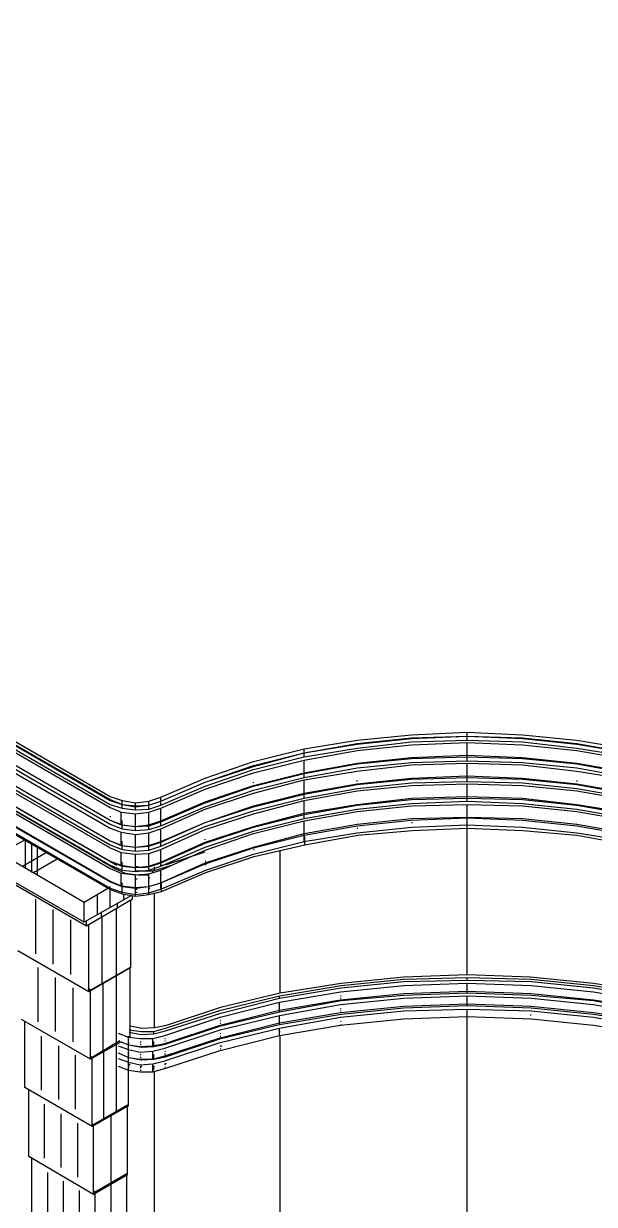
# Model space of a CAD drawing. Header units: inches. Extents: x 0.3 to 16.2, y 0.3 to 11.4.
# Drawn here: x 3.303 to 3.587, y 1.632 to 2.219 of the extents above; entities that cross this region are included whole.
import ezdxf

# ---------------------------------------------------------------- set-up
doc = ezdxf.new("R2010")
doc.units = ezdxf.units.IN
doc.header["$LTSCALE"] = 0.009843
doc.header["$MEASUREMENT"] = 0
doc.layers.add('GEOMETRY', color=7, linetype='Continuous')

msp = doc.modelspace()

# ---------------------------------------------------------------- linework, layer by layer
at = {"layer": 'GEOMETRY'}
for p, q in [((1.18976, 3.07992), (3.34567, 1.83504)), ((1.18976, 3.07992), (3.34567, 1.83504)), ((1.18661, 3.07598), (3.34567, 1.82953)), ((1.18661, 3.07598), (3.34567, 1.82953)), ((1.18976, 3.07795), (3.34567, 1.83346)), ((1.18976, 3.07795), (3.34567, 1.83307)), ((1.18976, 3.07795), (3.34567, 1.83307)), ((1.18976, 3.07598), (3.34567, 1.8311)), ((1.18661, 3.06969), (3.34567, 1.82323)), ((1.18976, 3.06772), (3.34567, 1.82323)), ((1.18976, 3.06772), (3.34567, 1.82323)), ((1.18976, 3.06772), (3.34567, 1.82323)), ((1.18661, 3.06575), (3.34567, 1.81929)), ((1.18661, 3.06575), (3.34567, 1.81929)), ((1.18976, 3.06575), (3.34567, 1.82126)), ((1.18661, 3.05945), (3.34567, 1.81299)), ((1.18661, 3.05551), (3.34567, 1.80945)), ((1.18661, 3.05551), (3.34567, 1.80945)), ((1.18976, 3.05787), (3.34567, 1.81299)), ((1.18976, 3.05787), (3.34567, 1.81299)), ((1.18976, 3.05787), (3.34567, 1.81299)), ((1.18976, 3.05591), (3.34567, 1.81102)), ((1.18661, 3.04921), (3.34567, 1.80276)), ((1.18661, 3.04567), (3.34567, 1.79921)), ((1.18661, 3.04567), (3.34567, 1.79921)), ((1.18976, 3.04764), (3.34567, 1.80276)), ((1.18976, 3.04764), (3.34567, 1.80276)), ((1.18976, 3.04764), (3.34567, 1.80276)), ((1.18976, 3.04567), (3.34567, 1.80079)), ((1.18661, 3.03937), (3.34567, 1.79291)), ((1.18976, 3.0374), (3.34567, 1.79252)), ((1.19213, 3.03307), (3.34567, 1.78937)), ((1.19724, 3.02913), (3.34606, 1.78858)), ((1.22402, 3.0252), (3.34803, 1.79921)), ((1.22402, 3.0252), (3.34803, 1.79921)), ((1.23622, 3.02087), (3.34882, 1.80079)), ((1.23622, 3.02087), (3.34882, 1.80079)), ((3.44213, 1.85866), (3.4685, 1.86299)), ((3.44213, 1.85866), (3.4685, 1.86299)), ((3.4685, 1.86299), (3.49567, 1.86575)), ((3.4685, 1.86299), (3.49567, 1.86575)), ((3.4685, 1.86142), (3.49567, 1.86417)), ((3.4685, 1.86102), (3.49567, 1.86378)), ((3.4685, 1.86102), (3.49567, 1.86378)), ((3.4685, 1.85906), (3.49567, 1.8622)), ((3.49567, 1.86575), (3.52323, 1.86693)), ((3.49567, 1.86575), (3.52323, 1.86693)), ((3.49567, 1.86417), (3.52323, 1.86496)), ((3.49567, 1.86378), (3.52323, 1.86496)), ((3.49567, 1.86378), (3.52323, 1.86496)), ((3.49567, 1.8622), (3.52323, 1.86299)), ((3.52323, 1.86693), (3.55079, 1.86575)), ((3.52323, 1.86693), (3.55079, 1.86575)), ((3.52323, 1.86496), (3.52323, 1.86693)), ((3.52323, 1.86496), (3.55079, 1.86417)), ((3.52323, 1.86496), (3.55079, 1.86378)), ((3.52323, 1.86496), (3.55079, 1.86378)), ((3.52323, 1.86299), (3.52323, 1.86496)), ((3.52323, 1.86299), (3.55079, 1.8622)), ((3.55079, 1.86575), (3.57795, 1.86299)), ((3.55079, 1.86575), (3.57795, 1.86299)), ((3.55079, 1.86417), (3.57795, 1.86142)), ((3.55079, 1.86378), (3.57795, 1.86102)), ((3.55079, 1.86378), (3.57795, 1.86102)), ((3.55079, 1.8622), (3.57795, 1.85906)), ((3.57795, 1.86299), (3.60433, 1.85866)), ((3.57795, 1.86299), (3.60433, 1.85866)), ((3.41693, 1.85236), (3.44213, 1.85866)), ((3.41693, 1.85236), (3.44213, 1.85866)), ((3.41693, 1.85039), (3.44213, 1.85669)), ((3.41693, 1.85), (3.44213, 1.85669)), ((3.41693, 1.85), (3.44213, 1.85669)), ((3.44213, 1.85669), (3.4685, 1.86142)), ((3.44213, 1.85669), (3.4685, 1.86102)), ((3.44213, 1.85669), (3.4685, 1.86102)), ((3.44213, 1.85472), (3.4685, 1.85906)), ((3.44213, 1.85669), (3.44213, 1.85866)), ((3.44213, 1.85315), (3.4685, 1.85787)), ((3.44213, 1.85315), (3.4685, 1.85787)), ((3.44213, 1.85472), (3.44213, 1.85669)), ((3.4685, 1.85787), (3.49567, 1.86063)), ((3.4685, 1.85787), (3.49567, 1.86063)), ((3.49567, 1.86063), (3.52323, 1.86181)), ((3.49567, 1.86063), (3.52323, 1.86181)), ((3.52323, 1.86181), (3.55079, 1.86063)), ((3.52323, 1.86181), (3.55079, 1.86063)), ((3.52323, 1.85551), (3.52323, 1.86181)), ((3.52323, 1.85472), (3.52323, 1.85669)), ((3.55079, 1.86063), (3.57795, 1.85787)), ((3.55079, 1.86063), (3.57795, 1.85787)), ((3.57795, 1.86142), (3.60433, 1.85669)), ((3.57795, 1.86102), (3.60433, 1.85669)), ((3.57795, 1.86102), (3.60433, 1.85669)), ((3.57795, 1.85906), (3.60433, 1.85472)), ((3.57795, 1.85787), (3.60472, 1.85315)), ((3.57795, 1.85787), (3.60472, 1.85315)), ((3.39291, 1.84409), (3.41693, 1.85236)), ((3.39291, 1.84409), (3.41693, 1.85236)), ((3.39291, 1.84213), (3.41693, 1.85039)), ((3.41693, 1.84843), (3.44213, 1.85472)), ((3.41693, 1.84685), (3.44213, 1.85315)), ((3.41693, 1.84685), (3.44213, 1.85315)), ((3.44213, 1.84685), (3.44213, 1.85315)), ((3.44213, 1.84685), (3.4685, 1.85157)), ((3.44213, 1.84646), (3.4685, 1.85118)), ((3.44213, 1.84646), (3.4685, 1.85118)), ((3.44213, 1.84646), (3.4685, 1.85118)), ((3.4685, 1.85157), (3.49567, 1.85433)), ((3.4685, 1.85118), (3.49567, 1.85394)), ((3.4685, 1.85118), (3.49567, 1.85394)), ((3.4685, 1.85118), (3.49567, 1.85394)), ((3.4685, 1.85276), (3.4685, 1.85276)), ((3.4685, 1.85276), (3.4685, 1.85276)), ((3.4685, 1.84921), (3.49567, 1.85197)), ((3.4685, 1.84764), (3.49567, 1.85079)), ((3.4685, 1.84764), (3.49567, 1.85079)), ((3.49567, 1.85433), (3.52323, 1.85551)), ((3.49567, 1.85394), (3.52323, 1.85472)), ((3.49567, 1.85394), (3.52323, 1.85472)), ((3.49567, 1.85394), (3.52323, 1.85472)), ((3.49567, 1.85197), (3.52323, 1.85276)), ((3.49567, 1.85079), (3.52323, 1.85157)), ((3.49567, 1.85079), (3.52323, 1.85157)), ((3.52323, 1.85551), (3.55079, 1.85433)), ((3.52323, 1.85472), (3.55079, 1.85394)), ((3.52323, 1.85472), (3.55079, 1.85394)), ((3.52323, 1.85472), (3.55079, 1.85394)), ((3.52323, 1.85276), (3.52323, 1.85472)), ((3.52323, 1.85276), (3.55079, 1.85197)), ((3.52323, 1.85157), (3.55079, 1.85079)), ((3.52323, 1.85157), (3.55079, 1.85079)), ((3.52323, 1.84528), (3.52323, 1.85157)), ((3.55079, 1.85433), (3.57795, 1.85157)), ((3.55079, 1.85394), (3.57795, 1.85118)), ((3.55079, 1.85394), (3.57795, 1.85118)), ((3.55079, 1.85394), (3.57795, 1.85118)), ((3.55079, 1.85197), (3.57795, 1.84921)), ((3.55079, 1.85079), (3.57795, 1.84764)), ((3.55079, 1.85079), (3.57795, 1.84764)), ((3.57795, 1.85276), (3.57795, 1.85276)), ((3.57795, 1.85276), (3.57795, 1.85276)), ((3.57795, 1.85157), (3.60472, 1.84685)), ((3.57795, 1.85118), (3.60433, 1.84646)), ((3.57795, 1.85118), (3.60433, 1.84646)), ((3.57795, 1.85118), (3.60433, 1.84646)), ((3.39291, 1.84213), (3.41693, 1.85)), ((3.39291, 1.84213), (3.41693, 1.85)), ((3.39291, 1.84016), (3.41693, 1.84843)), ((3.39291, 1.83858), (3.41693, 1.84685)), ((3.39291, 1.83858), (3.41693, 1.84685)), ((3.41693, 1.84055), (3.44213, 1.84685)), ((3.41693, 1.84016), (3.44213, 1.84646)), ((3.41693, 1.84016), (3.44213, 1.84646)), ((3.41693, 1.84016), (3.44213, 1.84646)), ((3.41693, 1.83819), (3.44213, 1.84449)), ((3.44213, 1.84449), (3.4685, 1.84921)), ((3.44213, 1.84843), (3.44213, 1.84843)), ((3.44213, 1.84843), (3.44213, 1.84843)), ((3.44213, 1.84646), (3.44213, 1.84843)), ((3.44213, 1.84331), (3.4685, 1.84764)), ((3.44213, 1.84331), (3.4685, 1.84764)), ((3.44213, 1.84449), (3.44213, 1.84646)), ((3.49567, 1.84409), (3.52323, 1.84528)), ((3.49567, 1.8437), (3.52323, 1.84449)), ((3.49567, 1.8437), (3.52323, 1.84449)), ((3.49567, 1.8437), (3.52323, 1.84449)), ((3.52323, 1.84449), (3.52323, 1.84646)), ((3.52323, 1.84528), (3.55079, 1.84409)), ((3.52323, 1.84449), (3.55079, 1.8437)), ((3.52323, 1.84449), (3.55079, 1.8437)), ((3.52323, 1.84449), (3.55079, 1.8437)), ((3.52323, 1.84252), (3.52323, 1.84449)), ((3.57795, 1.84921), (3.60433, 1.84449)), ((3.57795, 1.84764), (3.60472, 1.84331)), ((3.57795, 1.84764), (3.60472, 1.84331)), ((3.37087, 1.83465), (3.39291, 1.84409)), ((3.37087, 1.83465), (3.39291, 1.84409)), ((3.37087, 1.83268), (3.39291, 1.84213)), ((3.37087, 1.83268), (3.39291, 1.84213)), ((3.37087, 1.83268), (3.39291, 1.84213)), ((3.37087, 1.83071), (3.39291, 1.84016)), ((3.37087, 1.82913), (3.39291, 1.83858)), ((3.37087, 1.82913), (3.39291, 1.83858)), ((3.39291, 1.83228), (3.41693, 1.84055)), ((3.39291, 1.83189), (3.41693, 1.84016)), ((3.39291, 1.83189), (3.41693, 1.84016)), ((3.39291, 1.83189), (3.41693, 1.84016)), ((3.41693, 1.83661), (3.44213, 1.84331)), ((3.41693, 1.83661), (3.44213, 1.84331)), ((3.41693, 1.84173), (3.41693, 1.84213)), ((3.41693, 1.84173), (3.41693, 1.84213)), ((3.44213, 1.83661), (3.44213, 1.84331)), ((3.44213, 1.83661), (3.4685, 1.84134)), ((3.44213, 1.83622), (3.4685, 1.84094)), ((3.44213, 1.83622), (3.4685, 1.84094)), ((3.44213, 1.83622), (3.4685, 1.84094)), ((3.44213, 1.83425), (3.4685, 1.83898)), ((3.4685, 1.84134), (3.49567, 1.84409)), ((3.4685, 1.84094), (3.49567, 1.8437)), ((3.4685, 1.84094), (3.49567, 1.8437)), ((3.4685, 1.84094), (3.49567, 1.8437)), ((3.4685, 1.84252), (3.4685, 1.84291)), ((3.4685, 1.84252), (3.4685, 1.84291)), ((3.4685, 1.83898), (3.49567, 1.84173)), ((3.4685, 1.8378), (3.49567, 1.84055)), ((3.4685, 1.8378), (3.49567, 1.84055)), ((3.49567, 1.84173), (3.52323, 1.84252)), ((3.49567, 1.84055), (3.52323, 1.84134)), ((3.49567, 1.84055), (3.52323, 1.84134)), ((3.52323, 1.84252), (3.55079, 1.84173)), ((3.52323, 1.84134), (3.55079, 1.84055)), ((3.52323, 1.84134), (3.55079, 1.84055)), ((3.52323, 1.83504), (3.52323, 1.84134)), ((3.55079, 1.84409), (3.57795, 1.84134)), ((3.55079, 1.8437), (3.57795, 1.84094)), ((3.55079, 1.8437), (3.57795, 1.84094)), ((3.55079, 1.8437), (3.57795, 1.84094)), ((3.55079, 1.84173), (3.57795, 1.83898)), ((3.55079, 1.84055), (3.57795, 1.8378)), ((3.55079, 1.84055), (3.57795, 1.8378)), ((3.57795, 1.84291), (3.57795, 1.84252)), ((3.57795, 1.84291), (3.57795, 1.84252)), ((3.57795, 1.84134), (3.60472, 1.83661)), ((3.57795, 1.84094), (3.60433, 1.83622)), ((3.57795, 1.84094), (3.60433, 1.83622)), ((3.57795, 1.84094), (3.60433, 1.83622)), ((3.57795, 1.83898), (3.60433, 1.83425)), ((3.34567, 1.83504), (3.35157, 1.83307)), ((3.34567, 1.83504), (3.35157, 1.83307)), ((3.34567, 1.83346), (3.35157, 1.8311)), ((3.34567, 1.83307), (3.35157, 1.8311)), ((3.34567, 1.83307), (3.35157, 1.8311)), ((3.35157, 1.8311), (3.35157, 1.83307)), ((3.35157, 1.83307), (3.35827, 1.83189)), ((3.35157, 1.83307), (3.35827, 1.83189)), ((3.36496, 1.83268), (3.37087, 1.83465)), ((3.36496, 1.83268), (3.37087, 1.83465)), ((3.37087, 1.83268), (3.37087, 1.83465)), ((3.39291, 1.82992), (3.41693, 1.83819)), ((3.39291, 1.82874), (3.41693, 1.83661)), ((3.39291, 1.82874), (3.41693, 1.83661)), ((3.39291, 1.83386), (3.39291, 1.83386)), ((3.39291, 1.83386), (3.39291, 1.83386)), ((3.41693, 1.83031), (3.44213, 1.83661)), ((3.41693, 1.82992), (3.44213, 1.83622)), ((3.41693, 1.82992), (3.44213, 1.83622)), ((3.41693, 1.82992), (3.44213, 1.83622)), ((3.41693, 1.82795), (3.44213, 1.83425)), ((3.41693, 1.82638), (3.44213, 1.83307)), ((3.41693, 1.82638), (3.44213, 1.83307)), ((3.44213, 1.83819), (3.44213, 1.83819)), ((3.44213, 1.83819), (3.44213, 1.83819)), ((3.44213, 1.83622), (3.44213, 1.83819)), ((3.44213, 1.83307), (3.4685, 1.8378)), ((3.44213, 1.83307), (3.4685, 1.8378)), ((3.44213, 1.83425), (3.44213, 1.83622)), ((3.44213, 1.82677), (3.44213, 1.83307)), ((3.4685, 1.8311), (3.49567, 1.83425)), ((3.4685, 1.83071), (3.49567, 1.83346)), ((3.4685, 1.83071), (3.49567, 1.83346)), ((3.4685, 1.83071), (3.49567, 1.83346)), ((3.49567, 1.83425), (3.52323, 1.83504)), ((3.49567, 1.83346), (3.52323, 1.83425)), ((3.49567, 1.83346), (3.52323, 1.83425)), ((3.49567, 1.83346), (3.52323, 1.83425)), ((3.52323, 1.83425), (3.52323, 1.83622)), ((3.52323, 1.83504), (3.55079, 1.83425)), ((3.52323, 1.83425), (3.55079, 1.83346)), ((3.52323, 1.83425), (3.55079, 1.83346)), ((3.52323, 1.83425), (3.55079, 1.83346)), ((3.52323, 1.83268), (3.52323, 1.83425)), ((3.55079, 1.83425), (3.57795, 1.8311)), ((3.55079, 1.83346), (3.57795, 1.83071)), ((3.55079, 1.83346), (3.57795, 1.83071)), ((3.55079, 1.83346), (3.57795, 1.83071)), ((3.57795, 1.8378), (3.60472, 1.83307)), ((3.57795, 1.8378), (3.60472, 1.83307)), ((3.34567, 1.8311), (3.35157, 1.82913)), ((3.34567, 1.82953), (3.35118, 1.82717)), ((3.34567, 1.82953), (3.35118, 1.82717)), ((3.35118, 1.82087), (3.35118, 1.82717)), ((3.35118, 1.82717), (3.35827, 1.82638)), ((3.35118, 1.82717), (3.35827, 1.82638)), ((3.35157, 1.8311), (3.35827, 1.83031)), ((3.35157, 1.82913), (3.35157, 1.8311)), ((3.35157, 1.8311), (3.35827, 1.82992)), ((3.35157, 1.8311), (3.35827, 1.82992)), ((3.35157, 1.82913), (3.35827, 1.82835)), ((3.35827, 1.83189), (3.36496, 1.83268)), ((3.35827, 1.83189), (3.36496, 1.83268)), ((3.35827, 1.83031), (3.35827, 1.83189)), ((3.35827, 1.83031), (3.36496, 1.83071)), ((3.35827, 1.82992), (3.36496, 1.83071)), ((3.35827, 1.82992), (3.36496, 1.83071)), ((3.35827, 1.82835), (3.35827, 1.82992)), ((3.35827, 1.82835), (3.36496, 1.82874)), ((3.35827, 1.82638), (3.36496, 1.82717)), ((3.35827, 1.82638), (3.36496, 1.82717)), ((3.36496, 1.83071), (3.36496, 1.83268)), ((3.36496, 1.83071), (3.37087, 1.83268)), ((3.36496, 1.83071), (3.37087, 1.83268)), ((3.36496, 1.83071), (3.37087, 1.83268)), ((3.36496, 1.82874), (3.36496, 1.83071)), ((3.36496, 1.82874), (3.37087, 1.83071)), ((3.36496, 1.82717), (3.37087, 1.82913)), ((3.36496, 1.82717), (3.37087, 1.82913)), ((3.36496, 1.82087), (3.36496, 1.82717)), ((3.37087, 1.83071), (3.37087, 1.83268)), ((3.37087, 1.82283), (3.39291, 1.83228)), ((3.37087, 1.82244), (3.39291, 1.83189)), ((3.37087, 1.82244), (3.39291, 1.83189)), ((3.37087, 1.82244), (3.39291, 1.83189)), ((3.37087, 1.82047), (3.39291, 1.82992)), ((3.37087, 1.82283), (3.37087, 1.82913)), ((3.37087, 1.8189), (3.39291, 1.82874)), ((3.37087, 1.8189), (3.39291, 1.82874)), ((3.39291, 1.82205), (3.41693, 1.83031)), ((3.39291, 1.82205), (3.41693, 1.82992)), ((3.39291, 1.82205), (3.41693, 1.82992)), ((3.39291, 1.82205), (3.41693, 1.82992)), ((3.39291, 1.82008), (3.41693, 1.82795)), ((3.41693, 1.83189), (3.41693, 1.83189)), ((3.41693, 1.83189), (3.41693, 1.83189)), ((3.44213, 1.82677), (3.4685, 1.8311)), ((3.44213, 1.82598), (3.4685, 1.83071)), ((3.44213, 1.82598), (3.4685, 1.83071)), ((3.44213, 1.82598), (3.4685, 1.83071)), ((3.44213, 1.82402), (3.4685, 1.82874)), ((3.44213, 1.82795), (3.44213, 1.82795)), ((3.44213, 1.82795), (3.44213, 1.82795)), ((3.44213, 1.82598), (3.44213, 1.82795)), ((3.44213, 1.82283), (3.4685, 1.82756)), ((3.44213, 1.82283), (3.4685, 1.82756)), ((3.4685, 1.83268), (3.4685, 1.83268)), ((3.4685, 1.83268), (3.4685, 1.83268)), ((3.4685, 1.82874), (3.49567, 1.8315)), ((3.4685, 1.82756), (3.49567, 1.83031)), ((3.4685, 1.82756), (3.49567, 1.83031)), ((3.49567, 1.8315), (3.52323, 1.83268)), ((3.49567, 1.83031), (3.52323, 1.8311)), ((3.49567, 1.83031), (3.52323, 1.8311)), ((3.52323, 1.83268), (3.55079, 1.8315)), ((3.52323, 1.8311), (3.55079, 1.83031)), ((3.52323, 1.8311), (3.55079, 1.83031)), ((3.52323, 1.8248), (3.52323, 1.8311)), ((3.55079, 1.8315), (3.57795, 1.82874)), ((3.55079, 1.83031), (3.57795, 1.82756)), ((3.55079, 1.83031), (3.57795, 1.82756)), ((3.57795, 1.83268), (3.57795, 1.83268)), ((3.57795, 1.83268), (3.57795, 1.83268)), ((3.57795, 1.8311), (3.60472, 1.82677)), ((3.57795, 1.83071), (3.60433, 1.82598)), ((3.57795, 1.83071), (3.60433, 1.82598)), ((3.57795, 1.83071), (3.60433, 1.82598)), ((3.57795, 1.82874), (3.60433, 1.82402)), ((3.57795, 1.82756), (3.60472, 1.82283)), ((3.57795, 1.82756), (3.60472, 1.82283)), ((3.34567, 1.8252), (3.34567, 1.8248)), ((3.34567, 1.8252), (3.34567, 1.8248)), ((3.34567, 1.82323), (3.35118, 1.82087)), ((3.34567, 1.82323), (3.35157, 1.82087)), ((3.34567, 1.82323), (3.35157, 1.82087)), ((3.34567, 1.82323), (3.35157, 1.82087)), ((3.34567, 1.82126), (3.35157, 1.8189)), ((3.35118, 1.82283), (3.35157, 1.82283)), ((3.35118, 1.82283), (3.35157, 1.82283)), ((3.35157, 1.82087), (3.35157, 1.82283)), ((3.35827, 1.82008), (3.35827, 1.82638)), ((3.35827, 1.82008), (3.35827, 1.82165)), ((3.36496, 1.82087), (3.37087, 1.82283)), ((3.36496, 1.82047), (3.36496, 1.82244)), ((3.36496, 1.82047), (3.37087, 1.82244)), ((3.36496, 1.82047), (3.37087, 1.82244)), ((3.36496, 1.82047), (3.37087, 1.82244)), ((3.37087, 1.82244), (3.37087, 1.82441)), ((3.37087, 1.82047), (3.37087, 1.82244)), ((3.37087, 1.8126), (3.39291, 1.82205)), ((3.37087, 1.8122), (3.39291, 1.82205)), ((3.37087, 1.8122), (3.39291, 1.82205)), ((3.37087, 1.8122), (3.39291, 1.82205)), ((3.39291, 1.8185), (3.41693, 1.82638)), ((3.39291, 1.8185), (3.41693, 1.82638)), ((3.39291, 1.82362), (3.39291, 1.82362)), ((3.39291, 1.82362), (3.39291, 1.82362)), ((3.41693, 1.82008), (3.44213, 1.82677)), ((3.41693, 1.81969), (3.44213, 1.82598)), ((3.41693, 1.81969), (3.44213, 1.82598)), ((3.41693, 1.81969), (3.44213, 1.82598)), ((3.41693, 1.81772), (3.44213, 1.82402)), ((3.41693, 1.81654), (3.44213, 1.82283)), ((3.41693, 1.81654), (3.44213, 1.82283)), ((3.41693, 1.82165), (3.41693, 1.82165)), ((3.41693, 1.82165), (3.41693, 1.82165)), ((3.44213, 1.82402), (3.44213, 1.82598)), ((3.44213, 1.81654), (3.44213, 1.82283)), ((3.44213, 1.81654), (3.4685, 1.82126)), ((3.4685, 1.82126), (3.49567, 1.82402)), ((3.4685, 1.82047), (3.49567, 1.82323)), ((3.4685, 1.82244), (3.4685, 1.82244)), ((3.4685, 1.82244), (3.4685, 1.82244)), ((3.4685, 1.82165), (3.4685, 1.82165)), ((3.4685, 1.82165), (3.4685, 1.82165)), ((3.49567, 1.82402), (3.52323, 1.8248)), ((3.49567, 1.82323), (3.52323, 1.82441)), ((3.49567, 1.82205), (3.49606, 1.82205)), ((3.49567, 1.82205), (3.49606, 1.82205)), ((3.52323, 1.82559), (3.52323, 1.82638)), ((3.52323, 1.82441), (3.52323, 1.82598)), ((3.52323, 1.82559), (3.52323, 1.82598)), ((3.52323, 1.82087), (3.52323, 1.8252)), ((3.52323, 1.8248), (3.55079, 1.82402)), ((3.52323, 1.82441), (3.55079, 1.82323)), ((3.52323, 1.81929), (3.52323, 1.82283)), ((3.55079, 1.82402), (3.57795, 1.82126)), ((3.55079, 1.82323), (3.57795, 1.82047)), ((3.55079, 1.82205), (3.55079, 1.82205)), ((3.55079, 1.82205), (3.55079, 1.82205)), ((3.57795, 1.82244), (3.57795, 1.82244)), ((3.57795, 1.82244), (3.57795, 1.82244)), ((3.57795, 1.82165), (3.57795, 1.82165)), ((3.57795, 1.82165), (3.57795, 1.82165)), ((3.57795, 1.82126), (3.60472, 1.81654)), ((3.34567, 1.81929), (3.35118, 1.81732)), ((3.34567, 1.81929), (3.35118, 1.81732)), ((3.35118, 1.82087), (3.35827, 1.82008)), ((3.35118, 1.81063), (3.35118, 1.81732)), ((3.35118, 1.81732), (3.35827, 1.81614)), ((3.35118, 1.81732), (3.35827, 1.81614)), ((3.35157, 1.82087), (3.35827, 1.82008)), ((3.35157, 1.8189), (3.35157, 1.82087)), ((3.35157, 1.82087), (3.35827, 1.82008)), ((3.35157, 1.82087), (3.35827, 1.82008)), ((3.35157, 1.8189), (3.35827, 1.81811)), ((3.35827, 1.82008), (3.36496, 1.82087)), ((3.35827, 1.82008), (3.36496, 1.82047)), ((3.35827, 1.82008), (3.36496, 1.82047)), ((3.35827, 1.82008), (3.36496, 1.82047)), ((3.35827, 1.81811), (3.35827, 1.82008)), ((3.35827, 1.81811), (3.36496, 1.8185)), ((3.35827, 1.81614), (3.36496, 1.81693)), ((3.35827, 1.81614), (3.36496, 1.81693)), ((3.35827, 1.80984), (3.35827, 1.81614)), ((3.36496, 1.8185), (3.36496, 1.82047)), ((3.36496, 1.8185), (3.37087, 1.82047)), ((3.36496, 1.81693), (3.37087, 1.8189)), ((3.36496, 1.81693), (3.37087, 1.8189)), ((3.36496, 1.81063), (3.36496, 1.81693)), ((3.37087, 1.81024), (3.39291, 1.82008)), ((3.37087, 1.8126), (3.37087, 1.8189)), ((3.37087, 1.80866), (3.39291, 1.8185)), ((3.37087, 1.80866), (3.39291, 1.8185)), ((3.39291, 1.8122), (3.41693, 1.82008)), ((3.39291, 1.81181), (3.41693, 1.81969)), ((3.39291, 1.81181), (3.41693, 1.81969)), ((3.39291, 1.81181), (3.41693, 1.81969)), ((3.39291, 1.80984), (3.41693, 1.81772)), ((3.39291, 1.80827), (3.41693, 1.81654)), ((3.39291, 1.80827), (3.41693, 1.81654)), ((3.41693, 1.80984), (3.44213, 1.81654)), ((3.41693, 1.80945), (3.44213, 1.81575)), ((3.44213, 1.81575), (3.4685, 1.82047)), ((3.44213, 1.81772), (3.44213, 1.81772)), ((3.44213, 1.81772), (3.44213, 1.81772)), ((3.44213, 1.81575), (3.44213, 1.81772)), ((3.44213, 1.81693), (3.44213, 1.81693)), ((3.44213, 1.8126), (3.4685, 1.81693)), ((3.44213, 1.81693), (3.44213, 1.81693)), ((3.44213, 1.8126), (3.44213, 1.81693)), ((3.44252, 1.81102), (3.4689, 1.81575)), ((3.4685, 1.81693), (3.49567, 1.81969)), ((3.4685, 1.81929), (3.4689, 1.81929)), ((3.4685, 1.81929), (3.4689, 1.81929)), ((3.4689, 1.81575), (3.49606, 1.81811)), ((3.49567, 1.81969), (3.52323, 1.82087)), ((3.49606, 1.81811), (3.52323, 1.81929)), ((3.52323, 1.82087), (3.55079, 1.81969)), ((3.52323, 1.74646), (3.52323, 1.82008)), ((3.52323, 1.81929), (3.55079, 1.81811)), ((3.55079, 1.81969), (3.57795, 1.81693)), ((3.55079, 1.81811), (3.57795, 1.81575)), ((3.57795, 1.82047), (3.60433, 1.81575)), ((3.57795, 1.81929), (3.57795, 1.81929)), ((3.57795, 1.81929), (3.57795, 1.81929)), ((3.57795, 1.81693), (3.60433, 1.8126)), ((3.57795, 1.81575), (3.60394, 1.81102)), ((3.29094, 1.80669), (3.30315, 1.81339)), ((3.30354, 1.79921), (3.30354, 1.81378)), ((3.30669, 1.79724), (3.30669, 1.81142)), ((3.30945, 1.79567), (3.30945, 1.80984)), ((3.30945, 1.79567), (3.30945, 1.80984)), ((3.34567, 1.81496), (3.34567, 1.81496)), ((3.34567, 1.81496), (3.34567, 1.81496)), ((3.34567, 1.81299), (3.35118, 1.81063)), ((3.34567, 1.81299), (3.35157, 1.81063)), ((3.34567, 1.81299), (3.35157, 1.81063)), ((3.34567, 1.81299), (3.35157, 1.81063)), ((3.34567, 1.81102), (3.35157, 1.80866)), ((3.34567, 1.80945), (3.35118, 1.80709)), ((3.34567, 1.80945), (3.35118, 1.80709)), ((3.35118, 1.8126), (3.35157, 1.8126)), ((3.35118, 1.8126), (3.35157, 1.8126)), ((3.35118, 1.81063), (3.35827, 1.80984)), ((3.35157, 1.81063), (3.35157, 1.8126)), ((3.35157, 1.81063), (3.35827, 1.80984)), ((3.35157, 1.80866), (3.35157, 1.81063)), ((3.35157, 1.81063), (3.35827, 1.80984)), ((3.35157, 1.81063), (3.35827, 1.80984)), ((3.35827, 1.80984), (3.35827, 1.81181)), ((3.35827, 1.80984), (3.36496, 1.81063)), ((3.35827, 1.80984), (3.36496, 1.81024)), ((3.35827, 1.80984), (3.36496, 1.81024)), ((3.35827, 1.80984), (3.36496, 1.81024)), ((3.35827, 1.80787), (3.35827, 1.80984)), ((3.36496, 1.81063), (3.37087, 1.8126)), ((3.36496, 1.81024), (3.36496, 1.8122)), ((3.36496, 1.81024), (3.37087, 1.8122)), ((3.36496, 1.81024), (3.37087, 1.8122)), ((3.36496, 1.81024), (3.37087, 1.8122)), ((3.36496, 1.80827), (3.36496, 1.81024)), ((3.36496, 1.80827), (3.37087, 1.81024)), ((3.37087, 1.8122), (3.37087, 1.81417)), ((3.37087, 1.80236), (3.39291, 1.8122)), ((3.37087, 1.81024), (3.37087, 1.8122)), ((3.37087, 1.80197), (3.39291, 1.81181)), ((3.37087, 1.80197), (3.39291, 1.81181)), ((3.37087, 1.80197), (3.39291, 1.81181)), ((3.37087, 1.80039), (3.39291, 1.80984)), ((3.39291, 1.81339), (3.39291, 1.81378)), ((3.39291, 1.81339), (3.39291, 1.81378)), ((3.39291, 1.80197), (3.41693, 1.80984)), ((3.39291, 1.80157), (3.41693, 1.80945)), ((3.41693, 1.8063), (3.44213, 1.8126)), ((3.41693, 1.81142), (3.41693, 1.81142)), ((3.41693, 1.81142), (3.41693, 1.81142)), ((3.41693, 1.81063), (3.41693, 1.81063)), ((3.41693, 1.81063), (3.41693, 1.81063)), ((3.41732, 1.80512), (3.44252, 1.81102)), ((3.44213, 1.81496), (3.44252, 1.81496)), ((3.44213, 1.81496), (3.44252, 1.81496)), ((3.44252, 1.81102), (3.44252, 1.81496)), ((3.33268, 1.78228), (3.29094, 1.80669)), ((3.33268, 1.78228), (3.29094, 1.80669)), ((3.30197, 1.80039), (3.31378, 1.80709)), ((3.30748, 1.79724), (3.31929, 1.80394)), ((3.34567, 1.80472), (3.34567, 1.80472)), ((3.34567, 1.80472), (3.34567, 1.80472)), ((3.35118, 1.80079), (3.35118, 1.80709)), ((3.35118, 1.80709), (3.35827, 1.8063)), ((3.35118, 1.80709), (3.35827, 1.8063)), ((3.35157, 1.80866), (3.35827, 1.80787)), ((3.35827, 1.80787), (3.36496, 1.80827)), ((3.35827, 1.8063), (3.36496, 1.80669)), ((3.35827, 1.8063), (3.36496, 1.80669)), ((3.35827, 1.79961), (3.35827, 1.8063)), ((3.36496, 1.80669), (3.37087, 1.80866)), ((3.36496, 1.80669), (3.37087, 1.80866)), ((3.36496, 1.80039), (3.36496, 1.80669)), ((3.37087, 1.80236), (3.37087, 1.80866)), ((3.37087, 1.79843), (3.39291, 1.80827)), ((3.37087, 1.79843), (3.39291, 1.80827)), ((3.37087, 1.80197), (3.37087, 1.80394)), ((3.37362, 1.80118), (3.39291, 1.80748)), ((3.37362, 1.80118), (3.39291, 1.80748)), ((3.39291, 1.80354), (3.39291, 1.80354)), ((3.39291, 1.80354), (3.39291, 1.80354)), ((3.39331, 1.79843), (3.41693, 1.8063)), ((3.39331, 1.79724), (3.41732, 1.80512)), ((3.41693, 1.80866), (3.41732, 1.80866)), ((3.41693, 1.80866), (3.41732, 1.80866)), ((3.43031, 1.7374), (3.43031, 1.80827)), ((3.34567, 1.80276), (3.35118, 1.80079)), ((3.34567, 1.80276), (3.35157, 1.80039)), ((3.34567, 1.80276), (3.35157, 1.80039)), ((3.34567, 1.80276), (3.35157, 1.80039)), ((3.34567, 1.80079), (3.35157, 1.79843)), ((3.34567, 1.79921), (3.35118, 1.79685)), ((3.34567, 1.79921), (3.35118, 1.79685)), ((3.34803, 1.79921), (3.35315, 1.79685)), ((3.34803, 1.79921), (3.35315, 1.79685)), ((3.35118, 1.80236), (3.35157, 1.80236)), ((3.35118, 1.80236), (3.35157, 1.80236)), ((3.35118, 1.80079), (3.35827, 1.79961)), ((3.35157, 1.80039), (3.35157, 1.80236)), ((3.35157, 1.80039), (3.35827, 1.79961)), ((3.35157, 1.79843), (3.35157, 1.80039)), ((3.35157, 1.80039), (3.35827, 1.79961)), ((3.35157, 1.80039), (3.35827, 1.79961)), ((3.35157, 1.79843), (3.35827, 1.79764)), ((3.35827, 1.79961), (3.35827, 1.80157)), ((3.35827, 1.79961), (3.36496, 1.80039)), ((3.35827, 1.80039), (3.36142, 1.79961)), ((3.35827, 1.80039), (3.36142, 1.79961)), ((3.35827, 1.79961), (3.36496, 1.8)), ((3.35827, 1.79961), (3.36496, 1.8)), ((3.35827, 1.79961), (3.36496, 1.8)), ((3.35827, 1.79764), (3.35827, 1.79961)), ((3.35827, 1.79764), (3.36496, 1.79843)), ((3.35827, 1.79803), (3.36024, 1.79803)), ((3.35827, 1.79803), (3.36024, 1.79803)), ((3.35827, 1.79803), (3.35906, 1.79764)), ((3.36024, 1.79803), (3.36693, 1.79803)), ((3.36024, 1.79803), (3.36693, 1.79803)), ((3.36142, 1.79961), (3.36496, 1.8)), ((3.36142, 1.79961), (3.36496, 1.8)), ((3.36496, 1.80039), (3.37087, 1.80236)), ((3.36496, 1.8), (3.36496, 1.80197)), ((3.36496, 1.8), (3.37087, 1.80197)), ((3.36496, 1.8), (3.37087, 1.80197)), ((3.36496, 1.8), (3.37087, 1.80197)), ((3.36496, 1.79843), (3.37087, 1.80039)), ((3.36496, 1.79843), (3.36496, 1.8)), ((3.36496, 1.79646), (3.37087, 1.79843)), ((3.36496, 1.79646), (3.37087, 1.79843)), ((3.36693, 1.79803), (3.37244, 1.79961)), ((3.36693, 1.79803), (3.37244, 1.79961)), ((3.36693, 1.79724), (3.36693, 1.79803)), ((3.36772, 1.79843), (3.36772, 1.8)), ((3.37087, 1.79213), (3.39291, 1.80197)), ((3.37087, 1.80039), (3.37087, 1.80197)), ((3.37087, 1.79213), (3.39291, 1.80157)), ((3.37087, 1.80079), (3.37362, 1.80118)), ((3.37087, 1.80079), (3.37362, 1.80118)), ((3.37087, 1.78898), (3.39331, 1.79843)), ((3.37087, 1.79213), (3.37087, 1.79843)), ((3.37244, 1.79961), (3.37638, 1.80079)), ((3.37244, 1.79961), (3.37638, 1.80079)), ((3.39291, 1.80276), (3.39331, 1.80276)), ((3.39291, 1.80276), (3.39331, 1.80276)), ((3.39331, 1.80079), (3.39331, 1.80118)), ((3.39331, 1.80079), (3.39331, 1.80118)), ((3.33268, 1.77244), (3.29094, 1.79646)), ((3.33386, 1.77047), (3.29646, 1.79213)), ((3.34567, 1.79449), (3.34567, 1.79449)), ((3.34567, 1.79449), (3.34567, 1.79449)), ((3.34567, 1.79409), (3.34567, 1.79409)), ((3.34567, 1.79409), (3.34567, 1.79409)), ((3.34567, 1.79291), (3.35118, 1.79055)), ((3.34567, 1.79252), (3.35157, 1.79016)), ((3.34567, 1.79252), (3.34606, 1.79252)), ((3.34567, 1.79252), (3.34606, 1.79252)), ((3.35118, 1.79055), (3.35118, 1.79685)), ((3.35118, 1.79685), (3.35827, 1.79606)), ((3.35118, 1.79685), (3.35827, 1.79606)), ((3.35118, 1.79213), (3.35157, 1.79213)), ((3.35118, 1.79213), (3.35157, 1.79213)), ((3.35157, 1.79016), (3.35157, 1.79213)), ((3.35157, 1.79173), (3.35157, 1.79173)), ((3.35157, 1.7874), (3.35157, 1.79173)), ((3.35157, 1.79173), (3.35157, 1.79173)), ((3.35315, 1.79646), (3.35315, 1.79685)), ((3.35315, 1.79685), (3.35945, 1.79606)), ((3.35315, 1.79685), (3.35945, 1.79606)), ((3.35827, 1.79606), (3.36496, 1.79646)), ((3.35827, 1.79606), (3.36496, 1.79646)), ((3.35827, 1.78976), (3.35827, 1.79606)), ((3.35827, 1.79409), (3.35906, 1.79409)), ((3.35827, 1.79409), (3.35906, 1.79409)), ((3.35945, 1.79606), (3.36496, 1.79606)), ((3.35945, 1.79606), (3.36496, 1.79606)), ((3.36496, 1.79016), (3.36496, 1.79646)), ((3.36496, 1.79449), (3.36535, 1.79449)), ((3.36496, 1.79449), (3.36535, 1.79449)), ((3.36496, 1.79016), (3.37087, 1.79213)), ((3.36496, 1.79016), (3.37087, 1.79213)), ((3.36496, 1.79016), (3.36496, 1.79173)), ((3.37087, 1.79606), (3.37126, 1.79606)), ((3.37087, 1.79606), (3.37126, 1.79606)), ((3.37087, 1.79213), (3.37087, 1.7937)), ((3.37087, 1.78898), (3.37087, 1.79331)), ((3.37126, 1.7878), (3.39331, 1.79724)), ((3.37126, 1.7878), (3.37126, 1.79173)), ((3.34488, 1.78937), (3.33268, 1.78228)), ((3.34488, 1.78937), (3.33268, 1.78228)), ((3.3563, 1.78583), (3.33268, 1.77244)), ((3.33937, 1.77598), (3.33937, 1.78622)), ((3.34567, 1.77992), (3.34567, 1.79016)), ((3.34567, 1.78937), (3.35157, 1.7874)), ((3.34606, 1.78858), (3.35157, 1.78661)), ((3.35118, 1.79055), (3.35827, 1.78976)), ((3.35157, 1.79016), (3.35827, 1.78937)), ((3.35157, 1.79016), (3.35157, 1.79016)), ((3.35157, 1.78661), (3.35157, 1.79016)), ((3.35157, 1.79016), (3.35157, 1.79016)), ((3.35157, 1.7874), (3.35827, 1.78622)), ((3.35157, 1.78661), (3.35827, 1.78543)), ((3.35236, 1.78386), (3.35236, 1.78622)), ((3.35669, 1.78386), (3.35669, 1.78583)), ((3.35827, 1.78937), (3.35827, 1.79134)), ((3.35827, 1.78622), (3.35827, 1.79094)), ((3.35827, 1.78976), (3.36496, 1.79016)), ((3.35827, 1.78937), (3.36496, 1.79016)), ((3.35827, 1.78937), (3.35827, 1.78937)), ((3.35827, 1.78543), (3.35827, 1.78937)), ((3.35827, 1.78937), (3.35827, 1.78937)), ((3.35827, 1.78898), (3.35906, 1.78898)), ((3.35906, 1.7874), (3.35827, 1.78701)), ((3.35827, 1.78622), (3.36496, 1.78701)), ((3.35827, 1.78543), (3.36496, 1.78622)), ((3.36496, 1.78701), (3.36496, 1.79134)), ((3.36496, 1.78976), (3.36496, 1.78976)), ((3.36496, 1.78622), (3.36496, 1.78976)), ((3.36496, 1.78976), (3.36496, 1.78976)), ((3.36496, 1.78937), (3.36535, 1.78937)), ((3.36496, 1.78701), (3.37087, 1.78898)), ((3.36496, 1.78622), (3.37126, 1.7878)), ((3.36772, 1.72008), (3.36772, 1.78701)), ((3.37126, 1.79094), (3.37126, 1.79094)), ((3.30866, 1.75669), (3.30866, 1.78386)), ((3.33268, 1.77244), (3.33268, 1.78228)), ((3.35669, 1.78386), (3.33386, 1.77047)), ((3.34921, 1.77913), (3.34921, 1.78189)), ((3.35591, 1.75), (3.35591, 1.78307)), ((3.31732, 1.75157), (3.31732, 1.77874)), ((3.34134, 1.7748), (3.34134, 1.77756)), ((3.34173, 1.74173), (3.34173, 1.7752)), ((3.34882, 1.74567), (3.34882, 1.77913)), ((3.32598, 1.74646), (3.32598, 1.77362)), ((3.33386, 1.77047), (3.33386, 1.77283)), ((3.33504, 1.7378), (3.33504, 1.77087)), ((3.33504, 1.7378), (3.29961, 1.75827)), ((3.30984, 1.72283), (3.30984, 1.75)), ((3.3185, 1.71811), (3.3185, 1.74488)), ((3.35591, 1.75), (3.33504, 1.7378)), ((3.35551, 1.75), (3.33583, 1.73858)), ((3.35551, 1.75), (3.33583, 1.73858)), ((3.34882, 1.71181), (3.34882, 1.74646)), ((3.35551, 1.71535), (3.35551, 1.75)), ((3.46063, 1.74213), (3.49173, 1.74528)), ((3.49173, 1.74528), (3.52323, 1.74646)), ((3.49173, 1.74409), (3.52323, 1.74488)), ((3.49173, 1.74409), (3.52323, 1.74488)), ((3.52323, 1.74646), (3.55472, 1.74528)), ((3.52323, 1.74488), (3.55512, 1.74409)), ((3.52323, 1.74488), (3.55512, 1.74409)), ((3.52323, 1.7437), (3.52323, 1.74488)), ((3.55472, 1.74528), (3.58622, 1.74213)), ((3.32717, 1.71299), (3.32717, 1.73976)), ((3.33583, 1.73858), (3.33504, 1.73937)), ((3.33583, 1.73858), (3.33504, 1.73937)), ((3.34213, 1.70787), (3.34213, 1.74252)), ((3.42992, 1.73583), (3.46063, 1.74094)), ((3.42992, 1.73583), (3.46063, 1.74094)), ((3.42992, 1.73465), (3.46063, 1.73976)), ((3.43031, 1.7374), (3.46063, 1.74213)), ((3.46024, 1.7378), (3.49173, 1.74094)), ((3.46024, 1.7378), (3.49173, 1.74094)), ((3.46063, 1.74094), (3.49173, 1.74409)), ((3.46063, 1.74094), (3.49173, 1.74409)), ((3.46063, 1.73976), (3.49173, 1.74291)), ((3.49173, 1.74291), (3.52323, 1.7437)), ((3.49173, 1.74094), (3.52323, 1.74213)), ((3.49173, 1.74094), (3.52323, 1.74213)), ((3.49173, 1.73898), (3.49173, 1.73898)), ((3.49173, 1.73898), (3.49173, 1.73898)), ((3.52323, 1.7437), (3.55512, 1.74291)), ((3.52323, 1.74213), (3.55512, 1.74094)), ((3.52323, 1.74213), (3.55512, 1.74094)), ((3.52323, 1.73819), (3.52323, 1.74213)), ((3.52323, 1.73858), (3.52323, 1.74016)), ((3.55512, 1.74409), (3.58622, 1.74094)), ((3.55512, 1.74409), (3.58622, 1.74094)), ((3.55512, 1.74291), (3.58622, 1.73976)), ((3.55512, 1.74094), (3.58622, 1.7378)), ((3.55512, 1.74094), (3.58622, 1.7378)), ((3.55512, 1.73898), (3.55512, 1.73898)), ((3.55512, 1.73898), (3.55512, 1.73898)), ((3.58622, 1.74213), (3.61654, 1.7374)), ((3.58622, 1.74094), (3.61654, 1.73583)), ((3.58622, 1.74094), (3.61654, 1.73583)), ((3.58622, 1.73976), (3.61654, 1.73465)), ((3.33583, 1.70433), (3.33583, 1.73858)), ((3.40079, 1.72874), (3.42992, 1.73583)), ((3.40079, 1.72874), (3.42992, 1.73583)), ((3.40079, 1.72717), (3.42992, 1.73465)), ((3.40118, 1.73031), (3.43031, 1.7374)), ((3.42992, 1.73268), (3.46024, 1.7378)), ((3.42992, 1.73268), (3.46024, 1.7378)), ((3.42992, 1.73465), (3.42992, 1.73583)), ((3.42992, 1.72874), (3.46024, 1.73386)), ((3.42992, 1.72795), (3.46063, 1.73346)), ((3.46024, 1.73386), (3.49173, 1.73701)), ((3.46024, 1.73583), (3.46063, 1.73583)), ((3.46024, 1.73583), (3.46063, 1.73583)), ((3.46024, 1.73465), (3.46063, 1.73465)), ((3.46024, 1.73465), (3.46063, 1.73465)), ((3.46024, 1.73465), (3.46063, 1.73465)), ((3.46024, 1.7315), (3.49173, 1.73465)), ((3.46024, 1.7315), (3.49173, 1.73465)), ((3.46063, 1.73346), (3.49173, 1.73622)), ((3.49173, 1.73701), (3.52323, 1.73819)), ((3.49173, 1.7378), (3.49173, 1.7378)), ((3.49173, 1.7378), (3.49173, 1.7378)), ((3.49173, 1.7378), (3.49173, 1.7378)), ((3.49173, 1.73622), (3.52323, 1.7374)), ((3.49173, 1.73465), (3.52323, 1.73583)), ((3.49173, 1.73465), (3.52323, 1.73583)), ((3.52323, 1.7374), (3.52323, 1.73858)), ((3.52323, 1.73819), (3.55512, 1.73701)), ((3.52323, 1.7374), (3.55512, 1.73622)), ((3.52323, 1.73583), (3.55512, 1.73465)), ((3.52323, 1.73583), (3.55512, 1.73465)), ((3.52323, 1.73189), (3.52323, 1.73583)), ((3.52323, 1.73228), (3.52323, 1.73346)), ((3.55512, 1.7378), (3.55512, 1.7378)), ((3.55512, 1.7378), (3.55512, 1.7378)), ((3.55512, 1.7378), (3.55512, 1.7378)), ((3.55512, 1.73701), (3.58622, 1.73386)), ((3.55512, 1.73622), (3.58622, 1.73346)), ((3.55512, 1.73465), (3.58622, 1.7315)), ((3.55512, 1.73465), (3.58622, 1.7315)), ((3.58622, 1.7378), (3.61693, 1.73268)), ((3.58622, 1.7378), (3.61693, 1.73268)), ((3.58622, 1.73583), (3.58622, 1.73583)), ((3.58622, 1.73583), (3.58622, 1.73583)), ((3.58622, 1.73465), (3.58622, 1.73465)), ((3.58622, 1.73465), (3.58622, 1.73465)), ((3.58622, 1.73465), (3.58622, 1.73465)), ((3.58622, 1.73386), (3.61693, 1.72874)), ((3.58622, 1.73346), (3.61654, 1.72795)), ((3.37323, 1.71969), (3.40079, 1.72874)), ((3.37323, 1.71969), (3.40079, 1.72874)), ((3.37323, 1.7185), (3.40079, 1.72717)), ((3.37362, 1.72126), (3.40118, 1.73031)), ((3.40039, 1.7252), (3.42992, 1.73268)), ((3.40039, 1.7252), (3.42992, 1.73268)), ((3.40039, 1.72126), (3.42992, 1.72874)), ((3.40079, 1.72087), (3.42992, 1.72795)), ((3.42992, 1.72874), (3.42992, 1.73268)), ((3.42992, 1.72598), (3.46024, 1.7315)), ((3.42992, 1.72598), (3.46024, 1.7315)), ((3.42992, 1.73071), (3.42992, 1.73071)), ((3.42992, 1.73071), (3.42992, 1.73071)), ((3.42992, 1.72953), (3.42992, 1.73071)), ((3.42992, 1.72913), (3.42992, 1.72953)), ((3.42992, 1.72913), (3.42992, 1.72953)), ((3.42992, 1.72913), (3.42992, 1.72953)), ((3.42992, 1.72795), (3.42992, 1.72953)), ((3.42992, 1.72244), (3.46024, 1.72756)), ((3.46024, 1.72756), (3.49173, 1.73071)), ((3.46024, 1.72953), (3.46063, 1.72953)), ((3.46024, 1.72953), (3.46063, 1.72953)), ((3.46024, 1.72835), (3.46063, 1.72835)), ((3.46024, 1.72835), (3.46063, 1.72835)), ((3.46024, 1.72835), (3.46063, 1.72835)), ((3.46024, 1.7252), (3.49173, 1.72835)), ((3.46024, 1.7252), (3.49173, 1.72835)), ((3.46063, 1.72677), (3.49173, 1.72992)), ((3.49173, 1.73268), (3.49173, 1.73268)), ((3.49173, 1.73268), (3.49173, 1.73268)), ((3.49173, 1.73071), (3.52323, 1.73189)), ((3.49173, 1.7315), (3.49173, 1.7315)), ((3.49173, 1.7315), (3.49173, 1.7315)), ((3.49173, 1.7315), (3.49173, 1.7315)), ((3.49173, 1.72992), (3.52323, 1.7311)), ((3.49173, 1.72835), (3.52323, 1.72913)), ((3.49173, 1.72835), (3.52323, 1.72913)), ((3.52323, 1.7311), (3.52323, 1.73228)), ((3.52323, 1.73189), (3.55512, 1.73071)), ((3.52323, 1.7311), (3.55512, 1.72992)), ((3.52323, 1.72913), (3.55512, 1.72835)), ((3.52323, 1.72913), (3.55512, 1.72835)), ((3.52323, 1.72559), (3.52323, 1.72913)), ((3.52323, 1.72598), (3.52323, 1.72717)), ((3.52323, 1.04173), (3.52323, 1.72717)), ((3.55512, 1.73268), (3.55512, 1.73268)), ((3.55512, 1.73268), (3.55512, 1.73268)), ((3.55512, 1.7315), (3.55512, 1.7315)), ((3.55512, 1.7315), (3.55512, 1.7315)), ((3.55512, 1.7315), (3.55512, 1.7315)), ((3.55512, 1.73071), (3.58622, 1.72756)), ((3.55512, 1.72992), (3.58622, 1.72677)), ((3.55512, 1.72835), (3.58622, 1.7252)), ((3.55512, 1.72835), (3.58622, 1.7252)), ((3.58622, 1.7315), (3.61693, 1.72598)), ((3.58622, 1.7315), (3.61693, 1.72598)), ((3.58622, 1.72953), (3.58622, 1.72953)), ((3.58622, 1.72953), (3.58622, 1.72953)), ((3.58622, 1.72835), (3.58622, 1.72835)), ((3.58622, 1.72835), (3.58622, 1.72835)), ((3.58622, 1.72835), (3.58622, 1.72835)), ((3.58622, 1.72756), (3.61693, 1.72244)), ((3.33583, 1.70433), (3.30157, 1.72402)), ((3.30315, 1.69016), (3.30315, 1.72283)), ((3.36772, 1.72008), (3.37362, 1.72126)), ((3.37283, 1.71614), (3.40039, 1.7252)), ((3.37283, 1.71614), (3.40039, 1.7252)), ((3.37283, 1.7122), (3.40039, 1.72126)), ((3.40039, 1.7189), (3.42992, 1.72598)), ((3.40039, 1.7189), (3.42992, 1.72598)), ((3.40039, 1.72362), (3.40079, 1.72362)), ((3.40039, 1.72362), (3.40079, 1.72362)), ((3.40039, 1.72205), (3.40079, 1.72244)), ((3.40039, 1.72205), (3.40079, 1.72244)), ((3.40039, 1.72205), (3.40079, 1.72244)), ((3.40039, 1.71496), (3.42992, 1.72244)), ((3.40079, 1.71457), (3.42992, 1.72165)), ((3.42992, 1.72165), (3.46063, 1.72677)), ((3.42992, 1.72244), (3.42992, 1.72598)), ((3.42992, 1.71969), (3.46024, 1.7252)), ((3.42992, 1.71969), (3.46024, 1.7252)), ((3.42992, 1.72441), (3.42992, 1.72441)), ((3.42992, 1.72441), (3.42992, 1.72441)), ((3.42992, 1.72323), (3.42992, 1.72441)), ((3.42992, 1.72283), (3.42992, 1.72323)), ((3.42992, 1.72283), (3.42992, 1.72323)), ((3.42992, 1.72283), (3.42992, 1.72323)), ((3.42992, 1.72165), (3.42992, 1.72323)), ((3.42992, 1.71614), (3.46024, 1.72126)), ((3.46024, 1.72126), (3.49173, 1.72441)), ((3.46024, 1.72323), (3.46063, 1.72323)), ((3.46024, 1.72323), (3.46063, 1.72323)), ((3.46024, 1.72323), (3.46063, 1.72323)), ((3.46024, 1.72323), (3.46063, 1.72323)), ((3.46024, 1.72165), (3.46063, 1.72165)), ((3.49173, 1.72638), (3.49173, 1.72638)), ((3.49173, 1.72638), (3.49173, 1.72638)), ((3.49173, 1.72638), (3.49173, 1.72638)), ((3.49173, 1.72638), (3.49173, 1.72638)), ((3.49173, 1.72441), (3.52323, 1.72559)), ((3.49173, 1.7248), (3.49173, 1.7248)), ((3.52323, 1.72559), (3.55512, 1.72441)), ((3.55472, 1.72638), (3.55512, 1.72638)), ((3.55472, 1.72638), (3.55512, 1.72638)), ((3.55512, 1.72638), (3.55512, 1.72638)), ((3.55512, 1.72638), (3.55512, 1.72638)), ((3.55512, 1.7248), (3.55512, 1.7248)), ((3.55512, 1.72441), (3.58622, 1.72126)), ((3.58622, 1.72677), (3.61654, 1.72165)), ((3.58622, 1.7252), (3.61693, 1.71969)), ((3.58622, 1.7252), (3.61693, 1.71969)), ((3.58622, 1.72323), (3.58622, 1.72323)), ((3.58622, 1.72323), (3.58622, 1.72323)), ((3.58622, 1.72323), (3.58622, 1.72323)), ((3.58622, 1.72323), (3.58622, 1.72323)), ((3.58622, 1.72165), (3.58622, 1.72165)), ((3.58622, 1.72126), (3.61693, 1.71614)), ((3.31142, 1.68898), (3.31142, 1.71575)), ((3.34961, 1.71732), (3.35472, 1.71535)), ((3.34961, 1.71732), (3.35472, 1.71535)), ((3.35472, 1.71575), (3.35433, 1.71535)), ((3.35472, 1.71575), (3.35433, 1.71535)), ((3.35472, 1.6811), (3.35472, 1.71575)), ((3.35472, 1.71535), (3.36063, 1.71457)), ((3.35472, 1.71535), (3.36063, 1.71457)), ((3.35551, 1.71535), (3.35472, 1.71535)), ((3.35512, 1.7189), (3.36102, 1.71811)), ((3.35512, 1.7189), (3.36102, 1.71811)), ((3.35512, 1.71772), (3.36102, 1.71654)), ((3.35551, 1.72087), (3.36142, 1.71969)), ((3.36102, 1.71811), (3.36732, 1.71811)), ((3.36102, 1.71811), (3.36732, 1.71811)), ((3.36102, 1.71654), (3.36732, 1.71693)), ((3.36142, 1.71969), (3.36772, 1.72008)), ((3.36693, 1.71457), (3.37283, 1.71614)), ((3.36693, 1.71457), (3.37283, 1.71614)), ((3.36732, 1.71811), (3.37323, 1.71969)), ((3.36732, 1.71811), (3.37323, 1.71969)), ((3.36732, 1.71693), (3.37323, 1.7185)), ((3.36732, 1.71693), (3.36732, 1.71811)), ((3.37283, 1.70984), (3.40039, 1.7189)), ((3.37283, 1.70984), (3.40039, 1.7189)), ((3.37323, 1.71181), (3.40079, 1.72087)), ((3.40039, 1.7126), (3.42992, 1.71969)), ((3.40039, 1.7126), (3.42992, 1.71969)), ((3.40039, 1.71693), (3.40079, 1.71732)), ((3.40039, 1.71693), (3.40079, 1.71732)), ((3.40039, 1.70866), (3.42992, 1.71614)), ((3.40039, 1.71575), (3.40079, 1.71575)), ((3.40039, 1.71575), (3.40079, 1.71575)), ((3.40039, 1.71575), (3.40079, 1.71575)), ((3.42992, 1.71614), (3.42992, 1.71969)), ((3.42992, 1.71772), (3.42992, 1.71811)), ((3.42992, 1.71772), (3.42992, 1.71811)), ((3.42992, 1.71811), (3.43031, 1.71811)), ((3.42992, 1.71811), (3.43031, 1.71811)), ((3.42992, 1.71654), (3.42992, 1.71811)), ((3.42992, 1.71654), (3.42992, 1.71654)), ((3.43031, 1.03228), (3.43031, 1.71614)), ((3.32008, 1.68425), (3.32008, 1.71102)), ((3.35118, 1.71299), (3.33583, 1.70433)), ((3.35039, 1.71339), (3.33661, 1.70512)), ((3.35039, 1.71339), (3.33661, 1.70512)), ((3.34882, 1.67756), (3.34882, 1.7122)), ((3.34961, 1.71102), (3.35472, 1.70906)), ((3.34961, 1.71102), (3.35472, 1.70906)), ((3.35, 1.71339), (3.35039, 1.71339)), ((3.35118, 1.71299), (3.35472, 1.71142)), ((3.35472, 1.71417), (3.35512, 1.71378)), ((3.35472, 1.71417), (3.35512, 1.71378)), ((3.35472, 1.7126), (3.35512, 1.7126)), ((3.35472, 1.7126), (3.35512, 1.7126)), ((3.35472, 1.7126), (3.35512, 1.7126)), ((3.35472, 1.71142), (3.36063, 1.71063)), ((3.35472, 1.71142), (3.35512, 1.71142)), ((3.35512, 1.71142), (3.36102, 1.71024)), ((3.36063, 1.71457), (3.36693, 1.71457)), ((3.36063, 1.71457), (3.36693, 1.71457)), ((3.36063, 1.71299), (3.36102, 1.71299)), ((3.36063, 1.71299), (3.36102, 1.71299)), ((3.36063, 1.71181), (3.36102, 1.71181)), ((3.36063, 1.71181), (3.36102, 1.71181)), ((3.36063, 1.71181), (3.36102, 1.71181)), ((3.36063, 1.71063), (3.36693, 1.71102)), ((3.36102, 1.71024), (3.36732, 1.71063)), ((3.36693, 1.71102), (3.36693, 1.71457)), ((3.36693, 1.71299), (3.36732, 1.71299)), ((3.36693, 1.71299), (3.36732, 1.71299)), ((3.36693, 1.71102), (3.37283, 1.7122)), ((3.36693, 1.71181), (3.36732, 1.71181)), ((3.36693, 1.71181), (3.36732, 1.71181)), ((3.36693, 1.71181), (3.36732, 1.71181)), ((3.36693, 1.70827), (3.37283, 1.70984)), ((3.36693, 1.70827), (3.37283, 1.70984)), ((3.36732, 1.71181), (3.36732, 1.71299)), ((3.36732, 1.71063), (3.37323, 1.71181)), ((3.36732, 1.71063), (3.36732, 1.71181)), ((3.37283, 1.70591), (3.40039, 1.71496)), ((3.37283, 1.71457), (3.37323, 1.71457)), ((3.37283, 1.71457), (3.37323, 1.71457)), ((3.37283, 1.71339), (3.37323, 1.71339)), ((3.37283, 1.71339), (3.37323, 1.71339)), ((3.37283, 1.71339), (3.37323, 1.71339)), ((3.37283, 1.70354), (3.40039, 1.7126)), ((3.37283, 1.70354), (3.40039, 1.7126)), ((3.37323, 1.70551), (3.40079, 1.71457)), ((3.40039, 1.71063), (3.40079, 1.71102)), ((3.40039, 1.71063), (3.40079, 1.71102)), ((3.40039, 1.71102), (3.40118, 1.71102)), ((3.40039, 1.71102), (3.40118, 1.71102)), ((3.40039, 1.70945), (3.40079, 1.70945)), ((3.32835, 1.67953), (3.32835, 1.7063)), ((3.33661, 1.70512), (3.33583, 1.70591)), ((3.33661, 1.70512), (3.33583, 1.70591)), ((3.33661, 1.67087), (3.33661, 1.70512)), ((3.34252, 1.67441), (3.34252, 1.70866)), ((3.34961, 1.70748), (3.35472, 1.70512)), ((3.34961, 1.70472), (3.35472, 1.70276)), ((3.34961, 1.70472), (3.35472, 1.70276)), ((3.35472, 1.70906), (3.36063, 1.70787)), ((3.35472, 1.70906), (3.36063, 1.70787)), ((3.35472, 1.70748), (3.35512, 1.70748)), ((3.35472, 1.70748), (3.35512, 1.70748)), ((3.35472, 1.7063), (3.35512, 1.7063)), ((3.35472, 1.7063), (3.35512, 1.7063)), ((3.35472, 1.7063), (3.35512, 1.7063)), ((3.35472, 1.70512), (3.36063, 1.70433)), ((3.35472, 1.70512), (3.35512, 1.70512)), ((3.35512, 1.70512), (3.36102, 1.70394)), ((3.36063, 1.70787), (3.36693, 1.70827)), ((3.36063, 1.70787), (3.36693, 1.70827)), ((3.36063, 1.70669), (3.36102, 1.70669)), ((3.36063, 1.70669), (3.36102, 1.70669)), ((3.36063, 1.70551), (3.36102, 1.70512)), ((3.36063, 1.70551), (3.36102, 1.70512)), ((3.36063, 1.70551), (3.36102, 1.70512)), ((3.36063, 1.70433), (3.36693, 1.70433)), ((3.36102, 1.70394), (3.36732, 1.70433)), ((3.36693, 1.70433), (3.36693, 1.70827)), ((3.36693, 1.70669), (3.36732, 1.70669)), ((3.36693, 1.70669), (3.36732, 1.70669)), ((3.36693, 1.70433), (3.37283, 1.70591)), ((3.36693, 1.70551), (3.36732, 1.70551)), ((3.36693, 1.70551), (3.36732, 1.70551)), ((3.36693, 1.70551), (3.36732, 1.70551)), ((3.36693, 1.70197), (3.37283, 1.70354)), ((3.36693, 1.70197), (3.37283, 1.70354)), ((3.36732, 1.70551), (3.36732, 1.70669)), ((3.36732, 1.70433), (3.37323, 1.70551)), ((3.36732, 1.70433), (3.36732, 1.70551)), ((3.37283, 1.69961), (3.40039, 1.70866)), ((3.37283, 1.70827), (3.37323, 1.70827)), ((3.37283, 1.70827), (3.37323, 1.70827)), ((3.37283, 1.70669), (3.37323, 1.70709)), ((3.37283, 1.70669), (3.37323, 1.70709)), ((3.37283, 1.70669), (3.37323, 1.70709)), ((3.34961, 1.70079), (3.35472, 1.69882)), ((3.35472, 1.70276), (3.36063, 1.70157)), ((3.35472, 1.70276), (3.36063, 1.70157)), ((3.35472, 1.70197), (3.35551, 1.70157)), ((3.35472, 1.70197), (3.35551, 1.70157)), ((3.35472, 1.70118), (3.35512, 1.70118)), ((3.35472, 1.70118), (3.35512, 1.70118)), ((3.35472, 1.7), (3.35512, 1.7)), ((3.35472, 1.69882), (3.36063, 1.69803)), ((3.36063, 1.70157), (3.36693, 1.70197)), ((3.36063, 1.70157), (3.36693, 1.70197)), ((3.36063, 1.70079), (3.36142, 1.70079)), ((3.36063, 1.70079), (3.36142, 1.70079)), ((3.36063, 1.70039), (3.36102, 1.7)), ((3.36063, 1.70039), (3.36102, 1.7)), ((3.36063, 1.69882), (3.36102, 1.69882)), ((3.36063, 1.69803), (3.36693, 1.69803)), ((3.36693, 1.69803), (3.36693, 1.70197)), ((3.36693, 1.70079), (3.36772, 1.70079)), ((3.36693, 1.70079), (3.36772, 1.70079)), ((3.36693, 1.70039), (3.36732, 1.70039)), ((3.36693, 1.70039), (3.36732, 1.70039)), ((3.36693, 1.69803), (3.37283, 1.69961)), ((3.36693, 1.69921), (3.36732, 1.69921)), ((3.36732, 1.69921), (3.36732, 1.70039)), ((3.36772, 1.01496), (3.36772, 1.69843)), ((3.37283, 1.70197), (3.37362, 1.70236)), ((3.37283, 1.70197), (3.37362, 1.70236)), ((3.37283, 1.70157), (3.37323, 1.70197)), ((3.37283, 1.70157), (3.37323, 1.70197)), ((3.37283, 1.70039), (3.37323, 1.70039)), ((3.33661, 1.67087), (3.30315, 1.69016)), ((3.30512, 1.65591), (3.30512, 1.68898)), ((3.31299, 1.65512), (3.31299, 1.68189)), ((3.35472, 1.6811), (3.33661, 1.67087)), ((3.35433, 1.6815), (3.3374, 1.67165)), ((3.35433, 1.6815), (3.3374, 1.67165)), ((3.35433, 1.64685), (3.35433, 1.6815)), ((3.32126, 1.65039), (3.32126, 1.67717)), ((3.34606, 1.64213), (3.34606, 1.67677)), ((3.32953, 1.64567), (3.32953, 1.67244)), ((3.3374, 1.67165), (3.33661, 1.67205)), ((3.3374, 1.67165), (3.33661, 1.67205)), ((3.3374, 1.63701), (3.3374, 1.67165)), ((3.3374, 1.63701), (3.30512, 1.65591)), ((3.30669, 1.62205), (3.30669, 1.65512)), ((3.31457, 1.62126), (3.31457, 1.64803)), ((3.35433, 1.64685), (3.3374, 1.63701)), ((3.35394, 1.64724), (3.33819, 1.63819)), ((3.35394, 1.64724), (3.33819, 1.63819)), ((3.35394, 1.6126), (3.35394, 1.64724)), ((3.32244, 1.61654), (3.32244, 1.6437)), ((3.33031, 1.6122), (3.33031, 1.63898)), ((3.34606, 1.60827), (3.34606, 1.64252)), ((3.33819, 1.63819), (3.3374, 1.63858)), ((3.33819, 1.63819), (3.3374, 1.63858)), ((3.33819, 1.60354), (3.33819, 1.63819))]:
    msp.add_line(p, q, dxfattribs=at)

doc.saveas('drawing.dxf')
